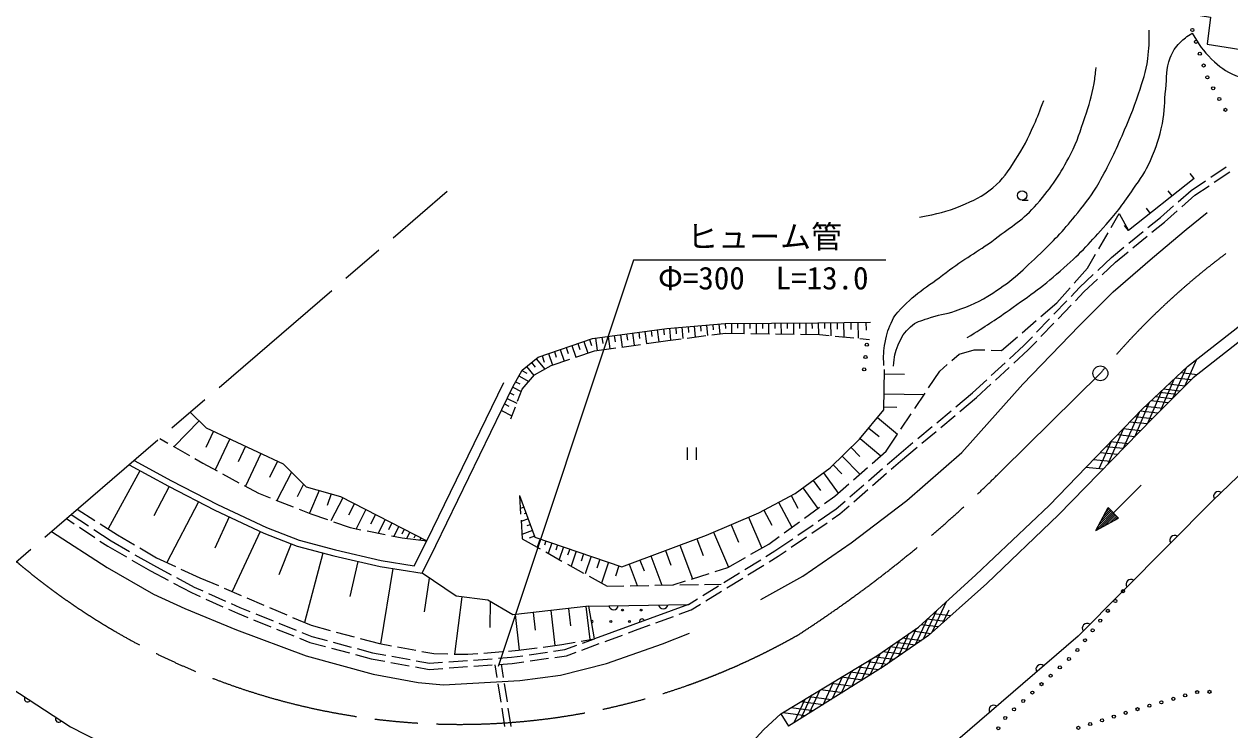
# Model space of a CAD drawing. Units: millimetres at full size, sheet at 1:1000; details may follow other scales. Extents: x 40000 to 680000, y 20000 to 380000.
# Drawn here: x 89100 to 186312, y 261772 to 318648 of the extents above; entities that cross this region are included whole.
import ezdxf
from ezdxf.enums import TextEntityAlignment as Align

# ---------------------------------------------------------------- set-up
doc = ezdxf.new("R2010")
doc.units = ezdxf.units.MM
doc.header["$LTSCALE"] = 1000
doc.linetypes.add('CHAIN', pattern=[18.5, 12, -1.5, 3.5, -1.5])
for name, color, linetype, lineweight in [('M-BGD', 7, 'Continuous', 13), ('M-BMK', 2, 'CHAIN', 13), ('M-BMK-SRVR', 3, 'Continuous', 13), ('M-STR-HTXT', 7, 'Continuous', 13)]:
    doc.layers.add(name, color=color, linetype=linetype, lineweight=lineweight)
doc.styles.add('ＭＳ ゴシック', font='')
doc.styles.get('ＭＳ ゴシック').set_extended_font_data('MS Gothic')

msp = doc.modelspace()

# ---------------------------------------------------------------- linework, layer by layer
at = {"layer": 'M-BGD'}
for p, q in [((183424, 306217), (178127, 302028)), ((183424, 306217), (183114, 306609)), ((184766, 306309), (186011, 307146)), ((185053, 305900), (186299, 306737)), ((182135, 304326), (183187, 305248)), ((183187, 305248), (184351, 306030)), ((183492, 304851), (184638, 305621)), ((169557, 304471), (170057, 304471)), ((181658, 304821), (181348, 305213)), ((182449, 303937), (183492, 304851)), ((176741, 302264), (177391, 303384)), ((177391, 303384), (178127, 302028)), ((179893, 303424), (179582, 303816)), ((180707, 303074), (181759, 303997)), ((181030, 302693), (182073, 303607)), ((178127, 302028), (177817, 302420)), ((178127, 302028), (177817, 302420)), ((179706, 302254), (180707, 303074)), ((180032, 301875), (181030, 302693)), ((175737, 300535), (176490, 301832)), ((178159, 300986), (179319, 301937)), ((178486, 300607), (179646, 301558)), ((176771, 299848), (177772, 300669)), ((174836, 298983), (175486, 300102)), ((175661, 298803), (176771, 299848)), ((176002, 298438), (177101, 299472)), ((177101, 299472), (178099, 300290)), ((173762, 297766), (174836, 298983)), ((174186, 297416), (175296, 298461)), ((174538, 297061), (175637, 298095)), ((172357, 296175), (173431, 297391)), ((173503, 296704), (174186, 297416)), ((173854, 296348), (174538, 297061)), ((171080, 295079), (172357, 296175)), ((172117, 295262), (173156, 296344)), ((172468, 294905), (173507, 295987)), ((150619, 294552), (150622, 294116)), ((151119, 294555), (151125, 293660)), ((151619, 294559), (151622, 294111)), ((152119, 294562), (152125, 293643)), ((152619, 294566), (152622, 294106)), ((153119, 294569), (153134, 293626)), ((153619, 294577), (153626, 294106)), ((154119, 294585), (154135, 293539)), ((154642, 294594), (154650, 294070)), ((155165, 294602), (155184, 293440)), ((155746, 294611), (155755, 294030)), ((156327, 294620), (156347, 293330)), ((156972, 294630), (156982, 293985)), ((169562, 293777), (170701, 294754)), ((170732, 293819), (171771, 294901)), ((137170, 293614), (137307, 292623)), ((137665, 293683), (137734, 293187)), ((138161, 293751), (138297, 292763)), ((138656, 293819), (138725, 293325)), ((139152, 293888), (139288, 292903)), ((139647, 293956), (139715, 293464)), ((140142, 294024), (140278, 293044)), ((140638, 294093), (140705, 293602)), ((141134, 294149), (141214, 293174)), ((141633, 294190), (141673, 293702)), ((142131, 294231), (142207, 293303)), ((142629, 294272), (142667, 293808)), ((143128, 294313), (143200, 293433)), ((143626, 294353), (143662, 293914)), ((144124, 294394), (144193, 293562)), ((144552, 293609), (145640, 293751)), ((144622, 294435), (144657, 294019)), ((145121, 294476), (145185, 293692)), ((145619, 294517), (145651, 294125)), ((145640, 293751), (147184, 293725)), ((146119, 294522), (146124, 293743)), ((146619, 294525), (146622, 294136)), ((147119, 294528), (147124, 293726)), ((147619, 294532), (147622, 294131)), ((147684, 293717), (149184, 293692)), ((148119, 294535), (148125, 293710)), ((148619, 294538), (148622, 294126)), ((149119, 294542), (149125, 293693)), ((149619, 294545), (149622, 294121)), ((149684, 293684), (151184, 293659)), ((150119, 294549), (150125, 293676)), ((151684, 293650), (153228, 293624)), ((153228, 293624), (153995, 293552)), ((171083, 293463), (172122, 294545)), ((133272, 292743), (133589, 291808)), ((133745, 292904), (133904, 292436)), ((134218, 293065), (134538, 292124)), ((134692, 293225), (134852, 292755)), ((135177, 293339), (135314, 292341)), ((135676, 293408), (135745, 292909)), ((136175, 293477), (136312, 292482)), ((136672, 293545), (136741, 293048)), ((137296, 292621), (138782, 292832)), ((139277, 292902), (140986, 293144)), ((140986, 293144), (142073, 293286)), ((142569, 293350), (144057, 293544)), ((154493, 293505), (155986, 293364)), ((156484, 293317), (157250, 293245)), ((167905, 292356), (169183, 293451)), ((168549, 291685), (169702, 292747)), ((169702, 292747), (170386, 293459)), ((170052, 292390), (170737, 293102)), ((130390, 291686), (131070, 290844)), ((130866, 291925), (131040, 291413)), ((131378, 292099), (131692, 291176)), ((131601, 291146), (133110, 291648)), ((131851, 292260), (132008, 291798)), ((132325, 292421), (132641, 291492)), ((132798, 292582), (132956, 292117)), ((133584, 291806), (135092, 292309)), ((135092, 292309), (136801, 292551)), ((163895, 291533), (164491, 292052)), ((164491, 292052), (165705, 292406)), ((165705, 292406), (166555, 292387)), ((167055, 292375), (167905, 292356)), ((168889, 291318), (170052, 292390)), ((129230, 290738), (129634, 290516)), ((129612, 291058), (130205, 290323)), ((130001, 291372), (130298, 291004)), ((130261, 290387), (131601, 291146)), ((162013, 289330), (162922, 290686)), ((162922, 290686), (163518, 291205)), ((167078, 290330), (168182, 291346)), ((167418, 289963), (168521, 290979)), ((182786, 290949), (181689, 288481)), ((183618, 291616), (182656, 289451)), ((128728, 289823), (129059, 289648)), ((128989, 290299), (129799, 289855)), ((129249, 289223), (130261, 290387)), ((158462, 290463), (160072, 290432)), ((165557, 288929), (166710, 289991)), ((181792, 290015), (180711, 287499)), ((183178, 289975), (181898, 290115)), ((183667, 290396), (182351, 290539)), ((128270, 288934), (128583, 288782)), ((128489, 289383), (129175, 289029)), ((128883, 288268), (129249, 289223)), ((158430, 288853), (161651, 288790)), ((160899, 287669), (161734, 288914)), ((164218, 287810), (165557, 288929)), ((165887, 288553), (167050, 289625)), ((180839, 289120), (179634, 286408)), ((182018, 288811), (180668, 288958)), ((182282, 289076), (180947, 289221)), ((182685, 289481), (181375, 289623)), ((127833, 288035), (128191, 287860)), ((128052, 288484), (128817, 288094)), ((128339, 286846), (128704, 287801)), ((158410, 287802), (159461, 287781)), ((164545, 287432), (165887, 288553)), ((179804, 288147), (178622, 285370)), ((180895, 287684), (179476, 287838)), ((181333, 288124), (179941, 288276)), ((181663, 288455), (180291, 288605)), ((127575, 287504), (128432, 287089)), ((157890, 286936), (159509, 285596)), ((159785, 286008), (160621, 287253)), ((162683, 286528), (163834, 287490)), ((163010, 286150), (164161, 287112)), ((178986, 287351), (177673, 284396)), ((180061, 286846), (178648, 287000)), ((180501, 287289), (179076, 287444)), ((103213, 286682), (101189, 284597)), ((104377, 285845), (103757, 284531)), ((157195, 286097), (158034, 285403)), ((161148, 285246), (162299, 286208)), ((161475, 284868), (162626, 285830)), ((177740, 286060), (176437, 283128)), ((179117, 285878), (177712, 286031)), ((179654, 286429), (178244, 286582)), ((100034, 285262), (100693, 284882)), ((105691, 285225), (104510, 282721)), ((156500, 285258), (158179, 283869)), ((158597, 284236), (159507, 285592)), ((159425, 283807), (160764, 284926)), ((176734, 285018), (175752, 282808)), ((178095, 284830), (176699, 284982)), ((178647, 285396), (177247, 285549)), ((101127, 284633), (102427, 283884)), ((106944, 284635), (106353, 283383)), ((108196, 284045), (106951, 281404)), ((142554, 284528), (142554, 283528)), ((143304, 283528), (143304, 284528)), ((155778, 284541), (156490, 283814)), ((157475, 283252), (158597, 284236)), ((159749, 283427), (161091, 284548)), ((177244, 283956), (175855, 284108)), ((177718, 284443), (176325, 284595)), ((102860, 283635), (103520, 283255)), ((103520, 283255), (104654, 282643)), ((109517, 283422), (108894, 282102)), ((154326, 283120), (155035, 282396)), ((155050, 283829), (156475, 282374)), ((155972, 281933), (157099, 282922)), ((158693, 283169), (159425, 283807)), ((159008, 282781), (159749, 283427)), ((176089, 282771), (174710, 282921)), ((176693, 283392), (175310, 283542)), ((98437, 282657), (95889, 277963)), ((105094, 282406), (106414, 281693)), ((110653, 282536), (109487, 280258)), ((153539, 282485), (154734, 280847)), ((157185, 281855), (158316, 282840)), ((157501, 281466), (158631, 282452)), ((100784, 281384), (99556, 279012)), ((106854, 281456), (107988, 280844)), ((111638, 281560), (111108, 280563)), ((112898, 281056), (112122, 279230)), ((151880, 281274), (153090, 279616)), ((152709, 281879), (153315, 281050)), ((154474, 280619), (155596, 281603)), ((155678, 280540), (156808, 281526)), ((155993, 280152), (157124, 281138)), ((179165, 281495), (176922, 279260)), ((103156, 280156), (100614, 275247)), ((107988, 280844), (108940, 280472)), ((109406, 280290), (110803, 279745)), ((113855, 280787), (113525, 279861)), ((114797, 280481), (113841, 278619)), ((115728, 280003), (115250, 279072)), ((129047, 280654), (129133, 279158)), ((149925, 280111), (151000, 278100)), ((150930, 280648), (151468, 279642)), ((153627, 280005), (154474, 280619)), ((154569, 279573), (155301, 280212)), ((92903, 279134), (94297, 278203)), ((93390, 279552), (94804, 278653)), ((111269, 279563), (112221, 279191)), ((112221, 279191), (113562, 278718)), ((116658, 279525), (115865, 277980)), ((117431, 279128), (117034, 278356)), ((129393, 279715), (129107, 279610)), ((129566, 279246), (129423, 279194)), ((148733, 279473), (149370, 278281)), ((152008, 278831), (153222, 279711)), ((153130, 278588), (154569, 279573)), ((154245, 278745), (154876, 279177)), ((154876, 279177), (155617, 279823)), ((175504, 277849), (176498, 279686)), ((175504, 277849), (176922, 279260)), ((176837, 279345), (175703, 278216)), ((177006, 279175), (175872, 278046)), ((175902, 278584), (176752, 279430)), ((176668, 279515), (176101, 278951)), ((176241, 278244), (177091, 279090)), ((176299, 279318), (176583, 279600)), ((177345, 278835), (176498, 279686)), ((177176, 279005), (176609, 278441)), ((92509, 278795), (93137, 278376)), ((93553, 278099), (94800, 277266)), ((95226, 278385), (96640, 277485)), ((105634, 278934), (104467, 276428)), ((114034, 278551), (115374, 278078)), ((115374, 278078), (116257, 277902)), ((118203, 278731), (117635, 277626)), ((118755, 278448), (118472, 277895)), ((119308, 278164), (118902, 277373)), ((129162, 278659), (129249, 277163)), ((129739, 278777), (129168, 278567)), ((129912, 278308), (129626, 278203)), ((146094, 278309), (146694, 276897)), ((147506, 278909), (148564, 276421)), ((150389, 277657), (151603, 278537)), ((151480, 277458), (152718, 278306)), ((152595, 277615), (153832, 278463)), ((175504, 277849), (177345, 278835)), ((176977, 278638), (177260, 278920)), ((94713, 277925), (96107, 276994)), ((96640, 277485), (97993, 276685)), ((108140, 277766), (105880, 272915)), ((116747, 277804), (118218, 277510)), ((118708, 277411), (119590, 277235)), ((119753, 277935), (119550, 277540)), ((119590, 277235), (121576, 276999)), ((120198, 277707), (119934, 277194)), ((120642, 277478), (120511, 277222)), ((121087, 277250), (120994, 277068)), ((130085, 277839), (129228, 277523)), ((129249, 277163), (130714, 276350)), ((130257, 277370), (129829, 277212)), ((130695, 277172), (130461, 276490)), ((143335, 277175), (143843, 275817)), ((144683, 277709), (145883, 274886)), ((149137, 276749), (149984, 277363)), ((149628, 276190), (151067, 277176)), ((150944, 276485), (152182, 277333)), ((95216, 276988), (95844, 276569)), ((95844, 276569), (97347, 275707)), ((96107, 276994), (97600, 276138)), ((98424, 276430), (99777, 275630)), ((110621, 276766), (109638, 274277)), ((121532, 277021), (121485, 276931)), ((131168, 277009), (131051, 276668)), ((131151, 276107), (132462, 275379)), ((131641, 276847), (131350, 275997)), ((132114, 276685), (131968, 276260)), ((132587, 276523), (132238, 275504)), ((133097, 276348), (132922, 275838)), ((133606, 276173), (133194, 274972)), ((140800, 276227), (141240, 275050)), ((141977, 276667), (142993, 273950)), ((147697, 275924), (149137, 276749)), ((148912, 275748), (149628, 276190)), ((149901, 275771), (150532, 276203)), ((97781, 275458), (99284, 274596)), ((98034, 275890), (99526, 275034)), ((99777, 275630), (101292, 274936)), ((113188, 276022), (111704, 270426)), ((116003, 275350), (115363, 272527)), ((132899, 275136), (134211, 274408)), ((134207, 275967), (134001, 275367)), ((134807, 275761), (134322, 274346)), ((135515, 275519), (135272, 274811)), ((136222, 275276), (135651, 273608)), ((137884, 275136), (138535, 273397)), ((138754, 275461), (139079, 274592)), ((139623, 275787), (140504, 273433)), ((145823, 274852), (147263, 275676)), ((147211, 274697), (148487, 275485)), ((149159, 275312), (149901, 275771)), ((99284, 274596), (100716, 273831)), ((99526, 275034), (100947, 274275)), ((101746, 274728), (103262, 274034)), ((118838, 274773), (117846, 268709)), ((134648, 274165), (136112, 273352)), ((137056, 274990), (136770, 274156)), ((142908, 273924), (144338, 274379)), ((144814, 274530), (145823, 274852)), ((145510, 273646), (146786, 274434)), ((147457, 274261), (148733, 275049)), ((101157, 273596), (102589, 272831)), ((101388, 274039), (102809, 273280)), ((102809, 273280), (103511, 272966)), ((103262, 274034), (104759, 273394)), ((105218, 273198), (106598, 272608)), ((121761, 274000), (121364, 271278)), ((136112, 273352), (137462, 273377)), ((137962, 273386), (139462, 273414)), ((139961, 273423), (141461, 273451)), ((141423, 273450), (142432, 273772)), ((141961, 273460), (143461, 273488)), ((143808, 272594), (145084, 273383)), ((143961, 273498), (145310, 273523)), ((145756, 273210), (147032, 273998)), ((102589, 272831), (103303, 272511)), ((103760, 272306), (105128, 271692)), ((103968, 272761), (105336, 272147)), ((107058, 272412), (108437, 271822)), ((124387, 272485), (123795, 267885)), ((142667, 271889), (143383, 272332)), ((144054, 272159), (145330, 272947)), ((105585, 271488), (106299, 271167)), ((105793, 271943), (106495, 271628)), ((106495, 271628), (107311, 271299)), ((108897, 271626), (110276, 271037)), ((126662, 272115), (126642, 270030)), ((130130, 271236), (130292, 269799)), ((131567, 271398), (131887, 268568)), ((132983, 271558), (133142, 270143)), ((134398, 271718), (134699, 269048)), ((134631, 271744), (142667, 271889)), ((135094, 269119), (134631, 271744)), ((142667, 271889), (135094, 269119)), ((141916, 271084), (142886, 271437)), ((142886, 271437), (143629, 271896)), ((162659, 271389), (161592, 269078)), ((163436, 272096), (162295, 269624)), ((163642, 271417), (163179, 270413)), ((106299, 271167), (107134, 270832)), ((107598, 270645), (108990, 270086)), ((107775, 271113), (109167, 270554)), ((109631, 270367), (111023, 269808)), ((110736, 270840), (112233, 270200)), ((128692, 271074), (129017, 268199)), ((140037, 270399), (141446, 270913)), ((161904, 270703), (160948, 268632)), ((161432, 270275), (162819, 270092)), ((161929, 270726), (163324, 270543)), ((162408, 271162), (163810, 270977)), ((109454, 269899), (110846, 269340)), ((111486, 269621), (112303, 269293)), ((112233, 270200), (113780, 269787)), ((112303, 269293), (113538, 268964)), ((114263, 269658), (115712, 269270)), ((135943, 268898), (137351, 269416)), ((137820, 269589), (138597, 269875)), ((138597, 269875), (139567, 270228)), ((160414, 269522), (159559, 267669)), ((161017, 269937), (160163, 268088)), ((160733, 269742), (162209, 269547)), ((111310, 269154), (112145, 268818)), ((112145, 268818), (113405, 268482)), ((113888, 268353), (115337, 267967)), ((114022, 268835), (115471, 268449)), ((115954, 268320), (117190, 267991)), ((116195, 269141), (117741, 268728)), ((117741, 268728), (118710, 268551)), ((119201, 268461), (120677, 268191)), ((128946, 268190), (130455, 268384)), ((130951, 268448), (132461, 268641)), ((132461, 268641), (133531, 268836)), ((132696, 268237), (133660, 268592)), ((134023, 268925), (135094, 269119)), ((134066, 268208), (135473, 268726)), ((134129, 268764), (135094, 269119)), ((158981, 268535), (158132, 266696)), ((159664, 269006), (158806, 267147)), ((158913, 268489), (160449, 268286)), ((159414, 268834), (160948, 268632)), ((159928, 269188), (161459, 268986)), ((115820, 267838), (117080, 267503)), ((117080, 267503), (118183, 267300)), ((117190, 267991), (118252, 267796)), ((118744, 267706), (120219, 267436)), ((120711, 267346), (121773, 267151)), ((121169, 268101), (122137, 267924)), ((122137, 267924), (123261, 267898)), ((123343, 267262), (124839, 267367)), ((123760, 267886), (124884, 267860)), ((124884, 267860), (125669, 267924)), ((125338, 267402), (126834, 267507)), ((126167, 267964), (127662, 268086)), ((127333, 267542), (128404, 267618)), ((128161, 268126), (128946, 268190)), ((128404, 267618), (129312, 267749)), ((129807, 267820), (131292, 268035)), ((129896, 267328), (131380, 267542)), ((131787, 268106), (132696, 268237)), ((131875, 267614), (132819, 267750)), ((132819, 267750), (133596, 268036)), ((157394, 267480), (156588, 265732)), ((158104, 267932), (157292, 266172)), ((157710, 267671), (159266, 267466)), ((158338, 268093), (159878, 267890)), ((118675, 267210), (120150, 266940)), ((120642, 266850), (121745, 266648)), ((121745, 266648), (122857, 266726)), ((121773, 267151), (122844, 267227)), ((123356, 266761), (124852, 266867)), ((125351, 266902), (126847, 267007)), ((127244, 265983), (127079, 267023)), ((127346, 267042), (128457, 267120)), ((127748, 265995), (127579, 267059)), ((128457, 267120), (129401, 267256)), ((155795, 266509), (154971, 264723)), ((155707, 266456), (157392, 266234)), ((156621, 267010), (155805, 265244)), ((156350, 266846), (158019, 266626)), ((157087, 267294), (158709, 267080)), ((127557, 264008), (127322, 265489)), ((128061, 264020), (127826, 265501)), ((154359, 265638), (153518, 263816)), ((154182, 265530), (155901, 265304)), ((155067, 266067), (154234, 264263)), ((155012, 266034), (156712, 265810)), ((152592, 264565), (151731, 262700)), ((152401, 264449), (154161, 264218)), ((153255, 264968), (152402, 263119)), ((153329, 265013), (155068, 264784)), ((127870, 262032), (127635, 263514)), ((128374, 262044), (128139, 263526)), ((150953, 263570), (152746, 263334)), ((152033, 264226), (151166, 262347)), ((151743, 264050), (153518, 263816)), ((150297, 263172), (152105, 262934))]:
    msp.add_line(p, q, dxfattribs=at)
for points in [[(184565, 337008), (183441, 330082), (186375, 329667), (185610, 323838), (183941, 324107), (183233, 319453), (184750, 319200), (184480, 317025), (192474, 315760), (193148, 320212), (199320, 319251), (200534, 327918), (202423, 327682), (203283, 334149)], [(148504, 272271), (151894, 274168), (155789, 276849), (160266, 280264), (164693, 284134), (169625, 289623), (174153, 294328), (176910, 297085), (180072, 299817), (182778, 302093), (184484, 303462)], [(150110, 263059), (157842, 267752), (161198, 270062), (165818, 274261), (171754, 279859), (179275, 287650), (182901, 291056), (191501, 297768), (195852, 300280), (203094, 303519), (203195, 302563), (196270, 299432), (192036, 296932), (183353, 290151), (180095, 286881), (172500, 279090), (166715, 273572), (162004, 269364), (158365, 266842), (150737, 262080)], [(348754, 287127), (328847, 289024), (317237, 290731), (280889, 297637), (251977, 300596), (238470, 300976), (226405, 300723), (219322, 299230), (211759, 297131), (204525, 294601), (198808, 291693), (194078, 288455), (189576, 284711), (184947, 280259), (174070, 269332), (164382, 260960), (160588, 257393), (157730, 254054), (148223, 242145), (134767, 230813)], [(128508, 289423), (129241, 290758), (130556, 291820), (134924, 293304), (140910, 294130), (145632, 294518), (153085, 294569), (157334, 294636)], [(129047, 280654), (130278, 277315), (137284, 274912), (144114, 277467), (148338, 279262), (151272, 280831), (154080, 282880), (156458, 285207), (158405, 287559), (158469, 290809)], [(120549, 275000), (121576, 276999), (127789, 289773)], [(121180, 274390), (122291, 276641), (128508, 289423)], [(102496, 287378), (103790, 286122), (109978, 283205), (111850, 281350), (114616, 280574), (121576, 276999)], [(97558, 283134), (100745, 281404), (104474, 279474), (108431, 277630), (111107, 276574), (114075, 275787), (117796, 274944), (121180, 274390)], [(97963, 283483), (100980, 281846), (104695, 279923), (108629, 278090), (111263, 277049), (114194, 276272), (117892, 275435), (120549, 275000)], [(91309, 277764), (95807, 274853), (99528, 272695), (102047, 271548), (106229, 269828), (111844, 267737), (117240, 266270), (120866, 265579), (122906, 265410), (129061, 265764), (132333, 266186), (136043, 267130), (140562, 268715), (142737, 269558)], [(134631, 271744), (128490, 271051), (126492, 272215), (123937, 272543), (121180, 274390)], [(82663, 270241), (88025, 265148), (92848, 262012), (97789, 259482), (104703, 257003), (119909, 255085), (127497, 254604), (131115, 254529), (133669, 254959)], [(116898, 235429), (132614, 247654), (143086, 253674), (147193, 260125), (148727, 261794), (150110, 263059), (150737, 262080)]]:
    msp.add_lwpolyline(points, dxfattribs=at)
for centre, radius in [((183285, 318172), 125), ((183587, 317219), 125), ((183890, 316266), 125), ((184192, 315312), 125), ((184494, 314359), 125), ((184961, 313478), 125), ((185457, 312610), 125), ((185954, 311742), 125), ((169557, 304846), 375), ((157039, 292813), 125), ((156933, 291819), 125), ((156826, 290824), 125), ((177082, 272160), 125), ((177694, 272951), 125), ((137348, 271428), 75), ((138848, 271428), 75), ((176470, 271369), 125), ((136399, 270504), 75), ((137899, 270504), 75), ((175858, 270579), 125), ((175245, 269788), 125), ((174021, 268206), 125), ((174633, 268997), 125), ((173336, 267482), 125), ((172599, 266807), 125), ((171125, 265455), 125), ((171862, 266131), 125), ((170388, 264779), 125), ((182708, 264554), 125), ((183671, 264816), 125), ((184671, 264840), 125), ((168914, 263427), 125), ((169651, 264103), 125), ((178867, 263440), 125), ((179827, 263718), 125), ((180787, 263997), 125), ((181748, 264275), 125), ((168200, 262731), 125), ((176005, 262540), 125), ((176958, 262841), 125), ((177912, 263142), 125), ((167637, 261905), 125), ((174097, 261939), 125), ((175051, 262239), 125)]:
    msp.add_circle(centre, radius, dxfattribs=at)
for centre, radius, start, end in [((185380, 280601), 379, 52.05419, 215.71172), ((181845, 277066), 379, 53.30417, 216.9617), ((178317, 273523), 379, 53.30417, 216.9617), ((136629, 271834), 379, 189.20627, 352.8638), ((140629, 271907), 379, 189.20627, 352.8638), ((134899, 270504), 75, 239.61195, 140.39546), ((138910, 270515), 200, 20.09385, 200.09385), ((174790, 269979), 379, 53.30417, 216.9617), ((171053, 266654), 379, 49.00579, 212.66332), ((89371, 264273), 250, 146.96205, 326.96205), ((167270, 263384), 379, 49.00579, 212.66332), ((91886, 262638), 250, 146.96205, 326.96205)]:
    msp.add_arc(centre, radius, start, end, dxfattribs=at)
for points, knots in [([(183283, 317912), (183870, 316927), (184093, 316528), (184832, 315837), (185503, 315209), (185916, 314842), (186771, 314504), (187590, 314181), (188117, 314121), (188997, 314150), (190019, 314185), (190605, 314323), (191560, 314690), (192424, 315022), (192882, 315297), (193634, 315837), (194443, 316417), (194753, 316933), (195590, 317472), (195960, 317710), (196198, 317801), (196619, 317928), (197176, 318095), (197526, 317973), (198103, 318046), (198566, 318104), (198879, 317998), (199283, 318231), (199877, 318573), (200146, 318915), (200481, 319513), (200779, 320045), (200867, 320389), (201020, 320980), (201230, 321788), (201215, 322272), (201436, 323076), (201520, 323382), (201575, 323559), (201740, 323830), (202000, 324257), (202315, 324362), (202628, 324752), (203019, 325238), (203192, 325556), (203426, 326134), (203807, 327075), (203815, 327670), (204022, 328664), (204217, 329603), (204295, 330136), (204485, 331076), (204779, 332533), (204945, 333349), (205294, 334794), (205458, 335470), (205448, 335888), (205750, 336514), (205919, 336865), (205996, 337009), (206256, 337374)], [0, 0, 0, 0, 1, 1, 1, 2, 2, 2, 3, 3, 3, 4, 4, 4, 5, 5, 5, 6, 6, 6, 7, 7, 7, 8, 8, 8, 9, 9, 9, 10, 10, 10, 11, 11, 11, 12, 12, 12, 13, 13, 13, 14, 14, 14, 15, 15, 15, 16, 16, 16, 17, 17, 17, 18, 18, 18, 19, 19, 19, 20, 20, 20, 20]), ([(159202, 291091), (159272, 291855), (159301, 292180), (159573, 292811), (159845, 293442), (160062, 293797), (160568, 294262), (161011, 294668), (161387, 294728), (161951, 294936), (162803, 295250), (163336, 295246), (164194, 295543), (165421, 295969), (166096, 296284), (167195, 296977), (168857, 298024), (169635, 298843), (171057, 300197), (172303, 301384), (172967, 302092), (174042, 303435), (174772, 304347), (175179, 304868), (175762, 305880), (176582, 307305), (176954, 308153), (177617, 309658), (178188, 310954), (178499, 311687), (178949, 313030), (179313, 314115), (179543, 314729), (179691, 315863), (179808, 316759), (179817, 317116), (179792, 318173)], [0, 0, 0, 0, 1, 1, 1, 2, 2, 2, 3, 3, 3, 4, 4, 4, 5, 5, 5, 6, 6, 6, 7, 7, 7, 8, 8, 8, 9, 9, 9, 10, 10, 10, 11, 11, 11, 12, 12, 12, 12]), ([(165138, 293385), (166769, 294402), (167218, 294699), (168511, 295602), (170297, 296850), (171301, 297559), (172929, 299009), (174352, 300276), (175076, 301070), (176335, 302499), (177263, 303553), (177734, 304190), (178527, 305349), (179121, 306217), (179490, 306695), (179910, 307659), (180399, 308782), (180625, 309444), (180871, 310644), (181089, 311707), (181009, 312332), (181141, 313410), (181263, 314400), (181129, 315011), (181495, 315939), (181703, 316466), (181894, 316747), (182288, 317153), (182628, 317504), (182810, 317626), (183283, 317912)], [0, 0, 0, 0, 1, 1, 1, 2, 2, 2, 3, 3, 3, 4, 4, 4, 5, 5, 5, 6, 6, 6, 7, 7, 7, 8, 8, 8, 9, 9, 9, 10, 10, 10, 10]), ([(158412, 291127), (158387, 291972), (158379, 292279), (158513, 292999), (158648, 293728), (158801, 294126), (159103, 294803), (159225, 295075), (159346, 295203), (159542, 295427), (160836, 296913), (161877, 297428), (163437, 298631), (164919, 299774), (165892, 300216), (167383, 301346), (168747, 302380), (169635, 302852), (170756, 304146), (172004, 305587), (172606, 306501), (173487, 308193), (174055, 309282), (174217, 309966), (174617, 311127), (174980, 312178), (175176, 312779), (175359, 313876), (175441, 314367), (175474, 314545), (175528, 315140)], [0, 0, 0, 0, 1, 1, 1, 2, 2, 2, 3, 3, 3, 4, 4, 4, 5, 5, 5, 6, 6, 6, 7, 7, 7, 8, 8, 8, 9, 9, 9, 10, 10, 10, 10]), ([(161287, 303096), (162820, 303390), (163373, 303476), (164609, 304006), (165671, 304462), (166302, 304715), (167189, 305457), (168051, 306177), (168401, 306739), (169010, 307683), (169690, 308734), (170002, 309371), (170511, 310516), (170849, 311274), (170961, 311545), (171304, 312489)], [0, 0, 0, 0, 1, 1, 1, 2, 2, 2, 3, 3, 3, 4, 4, 4, 5, 5, 5, 5])]:
    msp.add_open_spline(points, degree=3, knots=knots, dxfattribs=at)
at = {"layer": 'M-BMK'}
for p, q in [((62722, 253195), (123212, 305183)), ((175872, 290508), (167954, 282703))]:
    msp.add_line(p, q, dxfattribs=at)
for centre, radius, start, end in [((221204, 253086), 58782, 108.7652, 140.45953), ((96870, 353980), 100665, 302.81514, 314.92223), ((124219, 317469), 55251, 229.69663, 299.49736)]:
    msp.add_arc(centre, radius, start, end, dxfattribs=at)
at = {"layer": 'M-BMK-SRVR'}
msp.add_circle((175872, 290508), 600, dxfattribs=at)
at = {"layer": 'M-STR-HTXT'}
for p, q in [((138242, 299627), (127316, 266870)), ((158566, 299627), (138242, 299627))]:
    msp.add_line(p, q, dxfattribs=at)

# ---------------------------------------------------------------- texts
at = {"layer": 'M-STR-HTXT', "style": 'ＭＳ ゴシック'}
msp.add_text('ヒューム管', height=1833, dxfattribs=at).set_placement((148796, 300057), align=Align.BOTTOM_CENTER)
msp.add_text('Φ=300\u3000L=13.0', height=1833, dxfattribs=at).set_placement((140207, 296715), align=Align.BOTTOM_LEFT)

doc.saveas('drawing.dxf')
